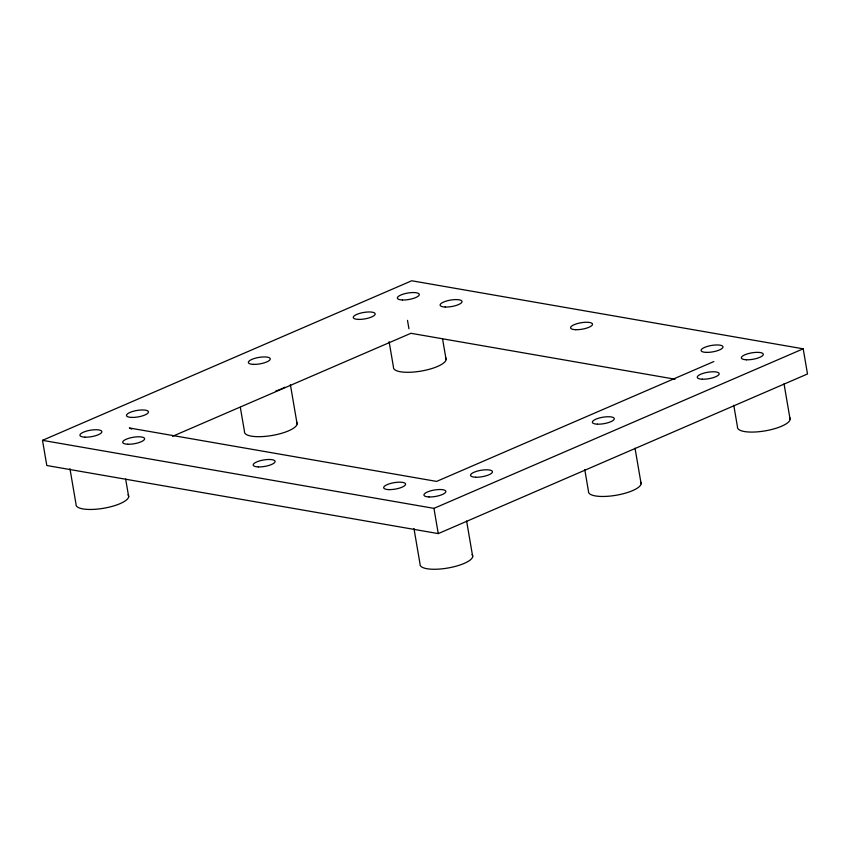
<?xml version="1.0" encoding="UTF-8"?>
<svg xmlns="http://www.w3.org/2000/svg" width="850" height="850" viewBox="0 0 850 850"><rect width="100%" height="100%" fill="white"/><g stroke="black" fill="none" stroke-linecap="round" stroke-linejoin="round"><path stroke-width="1.27" d="M42.5 440.342L411.74 280.766L803.197 348.819L807.5 373.968L438.26 533.598L46.803 465.513L42.5 440.342L433.946 508.364L803.197 348.819M172.571 436.305L410.922 333.285L675.006 379.196M713.851 361.547L436.603 481.408L129.359 427.975L131.665 429.069M784.029 383.817L790.117 419.39M733.773 405.291L737.471 426.891A26.701 7.852 -9.7 0 0 766.073 430.706A26.701 7.852 -9.7 0 0 789.523 417.414M635.035 448.205L641.123 483.777M584.779 469.689L588.476 491.279A26.701 7.852 -9.7 0 0 617.079 495.093A26.701 7.852 -9.7 0 0 640.528 481.801M442.627 339.267L446.112 359.592M466.608 520.997L472.696 556.559M407.501 320.354L408.935 328.737M433.946 508.364L438.26 533.598M389.119 341.689L393.465 367.104A26.701 7.852 -9.7 0 0 422.067 370.919A26.701 7.852 -9.7 0 0 445.506 357.616M413.961 528.498L420.049 564.071A26.701 7.852 -9.7 0 0 448.651 567.885A26.701 7.852 -9.7 0 0 472.101 554.582M290.381 384.604L297.118 423.98M240.337 407.352L244.471 431.492A26.701 7.852 -9.7 0 0 273.073 435.306A26.701 7.852 -9.7 0 0 296.512 422.014M125.641 478.986L128.69 496.772M69.955 468.711L76.032 504.273A26.701 7.852 -9.7 0 0 104.646 508.087A26.701 7.852 -9.7 0 0 128.084 494.796M284.867 387.207A26.701 7.852 -9.7 0 1 275.783 390.979M402.411 299.986A11.124 3.272 -9.7 0 0 419.284 294.716A11.124 3.272 -9.7 0 0 403.251 294.121A11.124 3.272 -9.7 0 0 402.411 299.986M746.417 359.784A11.124 3.272 -9.7 0 0 763.289 354.503A11.124 3.272 -9.7 0 0 747.256 353.919A11.124 3.272 -9.7 0 0 746.417 359.784M428.995 496.953A11.124 3.272 -9.7 0 0 445.868 491.683A11.124 3.272 -9.7 0 0 429.834 491.087A11.124 3.272 -9.7 0 0 428.995 496.953M84.989 437.166A11.124 3.272 -9.7 0 0 101.862 431.885A11.124 3.272 -9.7 0 0 85.829 431.301A11.124 3.272 -9.7 0 0 84.989 437.166M253.417 364.374A11.124 3.272 -9.7 0 0 270.289 359.104A11.124 3.272 -9.7 0 0 254.256 358.509A11.124 3.272 -9.7 0 0 253.417 364.374M597.423 424.171A11.124 3.272 -9.7 0 0 614.295 418.891A11.124 3.272 -9.7 0 0 598.262 418.306A11.124 3.272 -9.7 0 0 597.423 424.171M475.596 477.233A11.124 3.272 -9.7 0 0 492.458 471.952A11.124 3.272 -9.7 0 0 476.425 471.368A11.124 3.272 -9.7 0 0 475.596 477.233M388.726 489.611A11.124 3.272 -9.7 0 0 405.599 484.33A11.124 3.272 -9.7 0 0 389.566 483.746A11.124 3.272 -9.7 0 0 388.726 489.611M131.58 417.414A11.124 3.272 -9.7 0 0 148.452 412.133A11.124 3.272 -9.7 0 0 132.419 411.538A11.124 3.272 -9.7 0 0 131.58 417.414M127.755 444.231A11.124 3.272 -9.7 0 0 144.627 438.951A11.124 3.272 -9.7 0 0 128.584 438.366A11.124 3.272 -9.7 0 0 127.755 444.231M706.148 352.378A11.103 3.262 -9.7 0 0 722.989 347.108A11.103 3.262 -9.7 0 0 706.987 346.524A11.103 3.262 -9.7 0 0 706.148 352.378M702.312 379.206A11.124 3.272 -9.7 0 0 719.185 373.926A11.124 3.272 -9.7 0 0 703.152 373.341A11.124 3.272 -9.7 0 0 702.312 379.206M445.166 307.031A11.124 3.272 -9.7 0 0 462.039 301.75A11.124 3.272 -9.7 0 0 446.006 301.166A11.124 3.272 -9.7 0 0 445.166 307.031M358.307 319.398A11.124 3.272 -9.7 0 0 375.179 314.128A11.124 3.272 -9.7 0 0 359.146 313.533A11.124 3.272 -9.7 0 0 358.307 319.398M575.652 329.694A11.124 3.272 -9.7 0 0 592.524 324.413A11.124 3.272 -9.7 0 0 576.491 323.829A11.124 3.272 -9.7 0 0 575.652 329.694M258.241 466.916A11.124 3.272 -9.7 0 0 275.113 461.635A11.124 3.272 -9.7 0 0 259.08 461.051A11.124 3.272 -9.7 0 0 258.241 466.916"/></g></svg>
